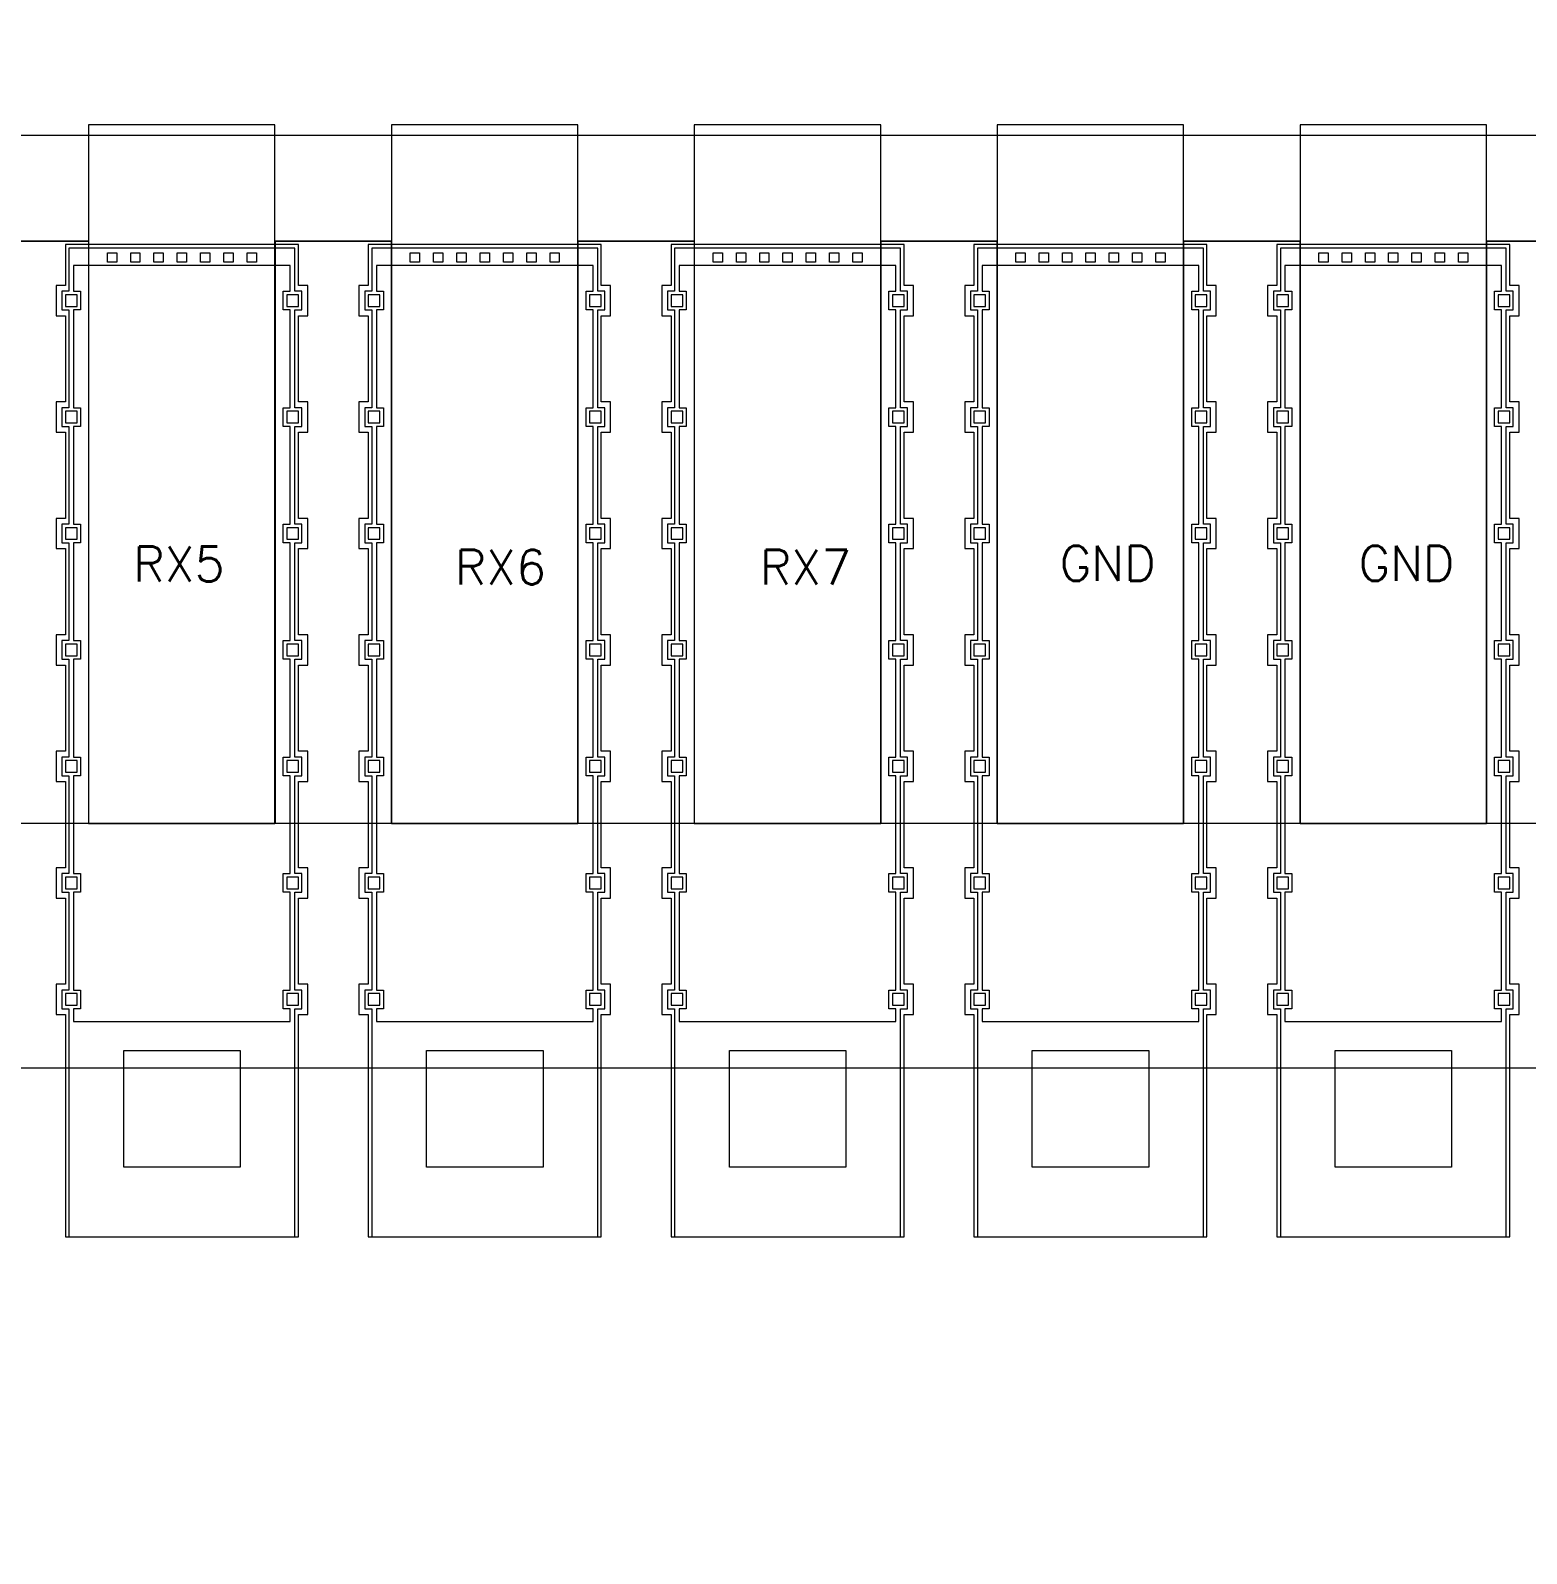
# Model space of a CAD drawing. Header units: millimetres. Extents: x 1403 to 2381, y 158 to 387.
# Drawn here: x 2193.478 to 2194.763, y 294.725 to 296.033 of the extents above; entities that cross this region are included whole.
import ezdxf

# ---------------------------------------------------------------- set-up
doc = ezdxf.new("R2010")
doc.units = ezdxf.units.MM
doc.layers.get('0').update_dxf_attribs({"lineweight": 5})
for name, color, linetype in [('1.Metal', 10, 'Continuous'), ('3.Bottom insulation', 2, 'Continuous'), ('5.Top insulation', 32, 'Continuous'), ('COVER LENS', 6, 'Continuous')]:
    doc.layers.add(name, color=color, linetype=linetype)
for name, color, linetype, lineweight in [('2.Pattern ITO', 211, 'Continuous', 0), ('4.Bridge ITO', 6, 'Continuous', 25), ('DIM', 3, 'Continuous', 5), ('Encap', 210, 'Continuous', 5), ('FPC', 50, 'Continuous', 5), ('Layout.drawing', 1, 'Continuous', 5), ('POL', 202, 'Continuous', 5)]:
    doc.layers.add(name, color=color, linetype=linetype, lineweight=lineweight)
doc.styles.get("Standard").update_dxf_attribs({"font": 'txt', "bigfont": 'gbcbig.shx'})

# ---------------------------------------------------------------- blocks, each defined once
blk = doc.blocks.new('R104A3M-001-POL-V01-A')
at = {"layer": '1.Metal', "lineweight": 5}
for points in [[(676.2231, 329.4683), (676.2231, 329.6643), (676.2291, 329.6643), (676.2291, 329.6803), (676.2231, 329.6803), (676.2231, 329.7643), (676.2291, 329.7643), (676.2291, 329.7803), (676.2231, 329.7803), (676.2231, 329.8643), (676.2291, 329.8643), (676.2291, 329.8803), (676.2231, 329.8803), (676.2231, 329.9643), (676.2291, 329.9643), (676.2291, 329.9803), (676.2231, 329.9803), (676.2231, 330.0643), (676.2291, 330.0643), (676.2291, 330.0803), (676.2231, 330.0803), (676.2231, 330.1643), (676.2291, 330.1643), (676.2291, 330.1803), (676.2231, 330.1803), (676.2231, 330.2643), (676.2291, 330.2643), (676.2291, 330.2803), (676.2231, 330.2803), (676.2231, 330.3173), (676.0291, 330.3173), (676.0291, 330.2803), (676.0231, 330.2803), (676.0231, 330.2643), (676.0291, 330.2643), (676.0291, 330.1803), (676.0231, 330.1803), (676.0231, 330.1643), (676.0291, 330.1643), (676.0291, 330.0803), (676.0231, 330.0803), (676.0231, 330.0643), (676.0291, 330.0643), (676.0291, 329.9803), (676.0231, 329.9803), (676.0231, 329.9643), (676.0291, 329.9643), (676.0291, 329.8803), (676.0231, 329.8803), (676.0231, 329.8643), (676.0291, 329.8643), (676.0291, 329.7803), (676.0231, 329.7803), (676.0231, 329.7643), (676.0291, 329.7643), (676.0291, 329.6803), (676.0231, 329.6803), (676.0231, 329.6643), (676.0291, 329.6643), (676.0291, 329.4683)], [(676.4831, 329.4683), (676.4831, 329.6643), (676.4891, 329.6643), (676.4891, 329.6803), (676.4831, 329.6803), (676.4831, 329.7643), (676.4891, 329.7643), (676.4891, 329.7803), (676.4831, 329.7803), (676.4831, 329.8643), (676.4891, 329.8643), (676.4891, 329.8803), (676.4831, 329.8803), (676.4831, 329.9643), (676.4891, 329.9643), (676.4891, 329.9803), (676.4831, 329.9803), (676.4831, 330.0643), (676.4891, 330.0643), (676.4891, 330.0803), (676.4831, 330.0803), (676.4831, 330.1643), (676.4891, 330.1643), (676.4891, 330.1803), (676.4831, 330.1803), (676.4831, 330.2643), (676.4891, 330.2643), (676.4891, 330.2803), (676.4831, 330.2803), (676.4831, 330.3173), (676.2891, 330.3173), (676.2891, 330.2803), (676.2831, 330.2803), (676.2831, 330.2643), (676.2891, 330.2643), (676.2891, 330.1803), (676.2831, 330.1803), (676.2831, 330.1643), (676.2891, 330.1643), (676.2891, 330.0803), (676.2831, 330.0803), (676.2831, 330.0643), (676.2891, 330.0643), (676.2891, 329.9803), (676.2831, 329.9803), (676.2831, 329.9643), (676.2891, 329.9643), (676.2891, 329.8803), (676.2831, 329.8803), (676.2831, 329.8643), (676.2891, 329.8643), (676.2891, 329.7803), (676.2831, 329.7803), (676.2831, 329.7643), (676.2891, 329.7643), (676.2891, 329.6803), (676.2831, 329.6803), (676.2831, 329.6643), (676.2891, 329.6643), (676.2891, 329.4683)], [(676.7431, 329.4683), (676.7431, 329.6643), (676.7491, 329.6643), (676.7491, 329.6803), (676.7431, 329.6803), (676.7431, 329.7643), (676.7491, 329.7643), (676.7491, 329.7803), (676.7431, 329.7803), (676.7431, 329.8643), (676.7491, 329.8643), (676.7491, 329.8803), (676.7431, 329.8803), (676.7431, 329.9643), (676.7491, 329.9643), (676.7491, 329.9803), (676.7431, 329.9803), (676.7431, 330.0643), (676.7491, 330.0643), (676.7491, 330.0803), (676.7431, 330.0803), (676.7431, 330.1643), (676.7491, 330.1643), (676.7491, 330.1803), (676.7431, 330.1803), (676.7431, 330.2643), (676.7491, 330.2643), (676.7491, 330.2803), (676.7431, 330.2803), (676.7431, 330.3173), (676.5491, 330.3173), (676.5491, 330.2803), (676.5431, 330.2803), (676.5431, 330.2643), (676.5491, 330.2643), (676.5491, 330.1803), (676.5431, 330.1803), (676.5431, 330.1643), (676.5491, 330.1643), (676.5491, 330.0803), (676.5431, 330.0803), (676.5431, 330.0643), (676.5491, 330.0643), (676.5491, 329.9803), (676.5431, 329.9803), (676.5431, 329.9643), (676.5491, 329.9643), (676.5491, 329.8803), (676.5431, 329.8803), (676.5431, 329.8643), (676.5491, 329.8643), (676.5491, 329.7803), (676.5431, 329.7803), (676.5431, 329.7643), (676.5491, 329.7643), (676.5491, 329.6803), (676.5431, 329.6803), (676.5431, 329.6643), (676.5491, 329.6643), (676.5491, 329.4683)], [(677.0031, 329.4683), (677.0031, 329.6643), (677.0091, 329.6643), (677.0091, 329.6803), (677.0031, 329.6803), (677.0031, 329.7643), (677.0091, 329.7643), (677.0091, 329.7803), (677.0031, 329.7803), (677.0031, 329.8643), (677.0091, 329.8643), (677.0091, 329.8803), (677.0031, 329.8803), (677.0031, 329.9643), (677.0091, 329.9643), (677.0091, 329.9803), (677.0031, 329.9803), (677.0031, 330.0643), (677.0091, 330.0643), (677.0091, 330.0803), (677.0031, 330.0803), (677.0031, 330.1643), (677.0091, 330.1643), (677.0091, 330.1803), (677.0031, 330.1803), (677.0031, 330.2643), (677.0091, 330.2643), (677.0091, 330.2803), (677.0031, 330.2803), (677.0031, 330.3173), (676.8091, 330.3173), (676.8091, 330.2803), (676.8031, 330.2803), (676.8031, 330.2643), (676.8091, 330.2643), (676.8091, 330.1803), (676.8031, 330.1803), (676.8031, 330.1643), (676.8091, 330.1643), (676.8091, 330.0803), (676.8031, 330.0803), (676.8031, 330.0643), (676.8091, 330.0643), (676.8091, 329.9803), (676.8031, 329.9803), (676.8031, 329.9643), (676.8091, 329.9643), (676.8091, 329.8803), (676.8031, 329.8803), (676.8031, 329.8643), (676.8091, 329.8643), (676.8091, 329.7803), (676.8031, 329.7803), (676.8031, 329.7643), (676.8091, 329.7643), (676.8091, 329.6803), (676.8031, 329.6803), (676.8031, 329.6643), (676.8091, 329.6643), (676.8091, 329.4683)], [(677.2631, 329.4683), (677.2631, 329.6643), (677.2691, 329.6643), (677.2691, 329.6803), (677.2631, 329.6803), (677.2631, 329.7643), (677.2691, 329.7643), (677.2691, 329.7803), (677.2631, 329.7803), (677.2631, 329.8643), (677.2691, 329.8643), (677.2691, 329.8803), (677.2631, 329.8803), (677.2631, 329.9643), (677.2691, 329.9643), (677.2691, 329.9803), (677.2631, 329.9803), (677.2631, 330.0643), (677.2691, 330.0643), (677.2691, 330.0803), (677.2631, 330.0803), (677.2631, 330.1643), (677.2691, 330.1643), (677.2691, 330.1803), (677.2631, 330.1803), (677.2631, 330.2643), (677.2691, 330.2643), (677.2691, 330.2803), (677.2631, 330.2803), (677.2631, 330.3173), (677.0691, 330.3173), (677.0691, 330.2803), (677.0631, 330.2803), (677.0631, 330.2643), (677.0691, 330.2643), (677.0691, 330.1803), (677.0631, 330.1803), (677.0631, 330.1643), (677.0691, 330.1643), (677.0691, 330.0803), (677.0631, 330.0803), (677.0631, 330.0643), (677.0691, 330.0643), (677.0691, 329.9803), (677.0631, 329.9803), (677.0631, 329.9643), (677.0691, 329.9643), (677.0691, 329.8803), (677.0631, 329.8803), (677.0631, 329.8643), (677.0691, 329.8643), (677.0691, 329.7803), (677.0631, 329.7803), (677.0631, 329.7643), (677.0691, 329.7643), (677.0691, 329.6803), (677.0631, 329.6803), (677.0631, 329.6643), (677.0691, 329.6643), (677.0691, 329.4683)]]:
    blk.add_lwpolyline(points, dxfattribs=at)
for points in [[(676.2191, 329.6533), (676.2191, 329.6643), (676.2131, 329.6643), (676.2131, 329.6803), (676.2191, 329.6803), (676.2191, 329.7643), (676.2131, 329.7643), (676.2131, 329.7803), (676.2191, 329.7803), (676.2191, 329.8643), (676.2131, 329.8643), (676.2131, 329.8803), (676.2191, 329.8803), (676.2191, 329.9643), (676.2131, 329.9643), (676.2131, 329.9803), (676.2191, 329.9803), (676.2191, 330.0643), (676.2131, 330.0643), (676.2131, 330.0803), (676.2191, 330.0803), (676.2191, 330.1643), (676.2131, 330.1643), (676.2131, 330.1803), (676.2191, 330.1803), (676.2191, 330.2643), (676.2131, 330.2643), (676.2131, 330.2803), (676.2191, 330.2803), (676.2191, 330.3023), (676.0331, 330.3023), (676.0331, 330.2803), (676.0391, 330.2803), (676.0391, 330.2643), (676.0331, 330.2643), (676.0331, 330.1803), (676.0391, 330.1803), (676.0391, 330.1643), (676.0331, 330.1643), (676.0331, 330.0803), (676.0391, 330.0803), (676.0391, 330.0643), (676.0331, 330.0643), (676.0331, 329.9803), (676.0391, 329.9803), (676.0391, 329.9643), (676.0331, 329.9643), (676.0331, 329.8803), (676.0391, 329.8803), (676.0391, 329.8643), (676.0331, 329.8643), (676.0331, 329.7803), (676.0391, 329.7803), (676.0391, 329.7643), (676.0331, 329.7643), (676.0331, 329.6803), (676.0391, 329.6803), (676.0391, 329.6643), (676.0331, 329.6643), (676.0331, 329.6533)], [(676.4791, 329.6533), (676.4791, 329.6643), (676.4731, 329.6643), (676.4731, 329.6803), (676.4791, 329.6803), (676.4791, 329.7643), (676.4731, 329.7643), (676.4731, 329.7803), (676.4791, 329.7803), (676.4791, 329.8643), (676.4731, 329.8643), (676.4731, 329.8803), (676.4791, 329.8803), (676.4791, 329.9643), (676.4731, 329.9643), (676.4731, 329.9803), (676.4791, 329.9803), (676.4791, 330.0643), (676.4731, 330.0643), (676.4731, 330.0803), (676.4791, 330.0803), (676.4791, 330.1643), (676.4731, 330.1643), (676.4731, 330.1803), (676.4791, 330.1803), (676.4791, 330.2643), (676.4731, 330.2643), (676.4731, 330.2803), (676.4791, 330.2803), (676.4791, 330.3023), (676.2931, 330.3023), (676.2931, 330.2803), (676.2991, 330.2803), (676.2991, 330.2643), (676.2931, 330.2643), (676.2931, 330.1803), (676.2991, 330.1803), (676.2991, 330.1643), (676.2931, 330.1643), (676.2931, 330.0803), (676.2991, 330.0803), (676.2991, 330.0643), (676.2931, 330.0643), (676.2931, 329.9803), (676.2991, 329.9803), (676.2991, 329.9643), (676.2931, 329.9643), (676.2931, 329.8803), (676.2991, 329.8803), (676.2991, 329.8643), (676.2931, 329.8643), (676.2931, 329.7803), (676.2991, 329.7803), (676.2991, 329.7643), (676.2931, 329.7643), (676.2931, 329.6803), (676.2991, 329.6803), (676.2991, 329.6643), (676.2931, 329.6643), (676.2931, 329.6533)], [(676.7391, 329.6533), (676.7391, 329.6643), (676.7331, 329.6643), (676.7331, 329.6803), (676.7391, 329.6803), (676.7391, 329.7643), (676.7331, 329.7643), (676.7331, 329.7803), (676.7391, 329.7803), (676.7391, 329.8643), (676.7331, 329.8643), (676.7331, 329.8803), (676.7391, 329.8803), (676.7391, 329.9643), (676.7331, 329.9643), (676.7331, 329.9803), (676.7391, 329.9803), (676.7391, 330.0643), (676.7331, 330.0643), (676.7331, 330.0803), (676.7391, 330.0803), (676.7391, 330.1643), (676.7331, 330.1643), (676.7331, 330.1803), (676.7391, 330.1803), (676.7391, 330.2643), (676.7331, 330.2643), (676.7331, 330.2803), (676.7391, 330.2803), (676.7391, 330.3023), (676.5531, 330.3023), (676.5531, 330.2803), (676.5591, 330.2803), (676.5591, 330.2643), (676.5531, 330.2643), (676.5531, 330.1803), (676.5591, 330.1803), (676.5591, 330.1643), (676.5531, 330.1643), (676.5531, 330.0803), (676.5591, 330.0803), (676.5591, 330.0643), (676.5531, 330.0643), (676.5531, 329.9803), (676.5591, 329.9803), (676.5591, 329.9643), (676.5531, 329.9643), (676.5531, 329.8803), (676.5591, 329.8803), (676.5591, 329.8643), (676.5531, 329.8643), (676.5531, 329.7803), (676.5591, 329.7803), (676.5591, 329.7643), (676.5531, 329.7643), (676.5531, 329.6803), (676.5591, 329.6803), (676.5591, 329.6643), (676.5531, 329.6643), (676.5531, 329.6533)], [(676.9991, 329.6533), (676.9991, 329.6643), (676.9931, 329.6643), (676.9931, 329.6803), (676.9991, 329.6803), (676.9991, 329.7643), (676.9931, 329.7643), (676.9931, 329.7803), (676.9991, 329.7803), (676.9991, 329.8643), (676.9931, 329.8643), (676.9931, 329.8803), (676.9991, 329.8803), (676.9991, 329.9643), (676.9931, 329.9643), (676.9931, 329.9803), (676.9991, 329.9803), (676.9991, 330.0643), (676.9931, 330.0643), (676.9931, 330.0803), (676.9991, 330.0803), (676.9991, 330.1643), (676.9931, 330.1643), (676.9931, 330.1803), (676.9991, 330.1803), (676.9991, 330.2643), (676.9931, 330.2643), (676.9931, 330.2803), (676.9991, 330.2803), (676.9991, 330.3023), (676.8131, 330.3023), (676.8131, 330.2803), (676.8191, 330.2803), (676.8191, 330.2643), (676.8131, 330.2643), (676.8131, 330.1803), (676.8191, 330.1803), (676.8191, 330.1643), (676.8131, 330.1643), (676.8131, 330.0803), (676.8191, 330.0803), (676.8191, 330.0643), (676.8131, 330.0643), (676.8131, 329.9803), (676.8191, 329.9803), (676.8191, 329.9643), (676.8131, 329.9643), (676.8131, 329.8803), (676.8191, 329.8803), (676.8191, 329.8643), (676.8131, 329.8643), (676.8131, 329.7803), (676.8191, 329.7803), (676.8191, 329.7643), (676.8131, 329.7643), (676.8131, 329.6803), (676.8191, 329.6803), (676.8191, 329.6643), (676.8131, 329.6643), (676.8131, 329.6533)], [(677.2591, 329.6533), (677.2591, 329.6643), (677.2531, 329.6643), (677.2531, 329.6803), (677.2591, 329.6803), (677.2591, 329.7643), (677.2531, 329.7643), (677.2531, 329.7803), (677.2591, 329.7803), (677.2591, 329.8643), (677.2531, 329.8643), (677.2531, 329.8803), (677.2591, 329.8803), (677.2591, 329.9643), (677.2531, 329.9643), (677.2531, 329.9803), (677.2591, 329.9803), (677.2591, 330.0643), (677.2531, 330.0643), (677.2531, 330.0803), (677.2591, 330.0803), (677.2591, 330.1643), (677.2531, 330.1643), (677.2531, 330.1803), (677.2591, 330.1803), (677.2591, 330.2643), (677.2531, 330.2643), (677.2531, 330.2803), (677.2591, 330.2803), (677.2591, 330.3023), (677.0731, 330.3023), (677.0731, 330.2803), (677.0791, 330.2803), (677.0791, 330.2643), (677.0731, 330.2643), (677.0731, 330.1803), (677.0791, 330.1803), (677.0791, 330.1643), (677.0731, 330.1643), (677.0731, 330.0803), (677.0791, 330.0803), (677.0791, 330.0643), (677.0731, 330.0643), (677.0731, 329.9803), (677.0791, 329.9803), (677.0791, 329.9643), (677.0731, 329.9643), (677.0731, 329.8803), (677.0791, 329.8803), (677.0791, 329.8643), (677.0731, 329.8643), (677.0731, 329.7803), (677.0791, 329.7803), (677.0791, 329.7643), (677.0731, 329.7643), (677.0731, 329.6803), (677.0791, 329.6803), (677.0791, 329.6643), (677.0731, 329.6643), (677.0731, 329.6533)]]:
    blk.add_lwpolyline(points, close=True, dxfattribs=at)
at = {"layer": '2.Pattern ITO', "lineweight": 5}
for points in [[(676.0261, 329.6593), (676.0261, 329.4683), (676.2261, 329.4683), (676.2261, 329.6593), (676.2341, 329.6593), (676.2341, 329.6853), (676.2261, 329.6853), (676.2261, 329.7593), (676.2341, 329.7593), (676.2341, 329.7853), (676.2261, 329.7853), (676.2261, 329.8593), (676.2341, 329.8593), (676.2341, 329.8853), (676.2261, 329.8853), (676.2261, 329.9593), (676.2341, 329.9593), (676.2341, 329.9853), (676.2261, 329.9853), (676.2261, 330.0593), (676.2341, 330.0593), (676.2341, 330.0853), (676.2261, 330.0853), (676.2261, 330.1593), (676.2341, 330.1593), (676.2341, 330.1853), (676.2261, 330.1853), (676.2261, 330.2593), (676.2341, 330.2593), (676.2341, 330.2853), (676.2261, 330.2853), (676.2261, 330.3203), (676.0261, 330.3203), (676.0261, 330.2853), (676.0181, 330.2853), (676.0181, 330.2593), (676.0261, 330.2593), (676.0261, 330.1853), (676.0181, 330.1853), (676.0181, 330.1593), (676.0261, 330.1593), (676.0261, 330.0853), (676.0181, 330.0853), (676.0181, 330.0593), (676.0261, 330.0593), (676.0261, 329.9853), (676.0181, 329.9853), (676.0181, 329.9593), (676.0261, 329.9593), (676.0261, 329.8853), (676.0181, 329.8853), (676.0181, 329.8593), (676.0261, 329.8593), (676.0261, 329.7853), (676.0181, 329.7853), (676.0181, 329.7593), (676.0261, 329.7593), (676.0261, 329.6853), (676.0181, 329.6853), (676.0181, 329.6593)], [(676.2861, 329.6593), (676.2861, 329.4683), (676.4861, 329.4683), (676.4861, 329.6593), (676.4941, 329.6593), (676.4941, 329.6853), (676.4861, 329.6853), (676.4861, 329.7593), (676.4941, 329.7593), (676.4941, 329.7853), (676.4861, 329.7853), (676.4861, 329.8593), (676.4941, 329.8593), (676.4941, 329.8853), (676.4861, 329.8853), (676.4861, 329.9593), (676.4941, 329.9593), (676.4941, 329.9853), (676.4861, 329.9853), (676.4861, 330.0593), (676.4941, 330.0593), (676.4941, 330.0853), (676.4861, 330.0853), (676.4861, 330.1593), (676.4941, 330.1593), (676.4941, 330.1853), (676.4861, 330.1853), (676.4861, 330.2593), (676.4941, 330.2593), (676.4941, 330.2853), (676.4861, 330.2853), (676.4861, 330.3203), (676.2861, 330.3203), (676.2861, 330.2853), (676.2781, 330.2853), (676.2781, 330.2593), (676.2861, 330.2593), (676.2861, 330.1853), (676.2781, 330.1853), (676.2781, 330.1593), (676.2861, 330.1593), (676.2861, 330.0853), (676.2781, 330.0853), (676.2781, 330.0593), (676.2861, 330.0593), (676.2861, 329.9853), (676.2781, 329.9853), (676.2781, 329.9593), (676.2861, 329.9593), (676.2861, 329.8853), (676.2781, 329.8853), (676.2781, 329.8593), (676.2861, 329.8593), (676.2861, 329.7853), (676.2781, 329.7853), (676.2781, 329.7593), (676.2861, 329.7593), (676.2861, 329.6853), (676.2781, 329.6853), (676.2781, 329.6593)], [(676.5461, 329.6593), (676.5461, 329.4683), (676.7461, 329.4683), (676.7461, 329.6593), (676.7541, 329.6593), (676.7541, 329.6853), (676.7461, 329.6853), (676.7461, 329.7593), (676.7541, 329.7593), (676.7541, 329.7853), (676.7461, 329.7853), (676.7461, 329.8593), (676.7541, 329.8593), (676.7541, 329.8853), (676.7461, 329.8853), (676.7461, 329.9593), (676.7541, 329.9593), (676.7541, 329.9853), (676.7461, 329.9853), (676.7461, 330.0593), (676.7541, 330.0593), (676.7541, 330.0853), (676.7461, 330.0853), (676.7461, 330.1593), (676.7541, 330.1593), (676.7541, 330.1853), (676.7461, 330.1853), (676.7461, 330.2593), (676.7541, 330.2593), (676.7541, 330.2853), (676.7461, 330.2853), (676.7461, 330.3203), (676.5461, 330.3203), (676.5461, 330.2853), (676.5381, 330.2853), (676.5381, 330.2593), (676.5461, 330.2593), (676.5461, 330.1853), (676.5381, 330.1853), (676.5381, 330.1593), (676.5461, 330.1593), (676.5461, 330.0853), (676.5381, 330.0853), (676.5381, 330.0593), (676.5461, 330.0593), (676.5461, 329.9853), (676.5381, 329.9853), (676.5381, 329.9593), (676.5461, 329.9593), (676.5461, 329.8853), (676.5381, 329.8853), (676.5381, 329.8593), (676.5461, 329.8593), (676.5461, 329.7853), (676.5381, 329.7853), (676.5381, 329.7593), (676.5461, 329.7593), (676.5461, 329.6853), (676.5381, 329.6853), (676.5381, 329.6593)], [(676.8061, 329.6593), (676.8061, 329.4683), (677.0061, 329.4683), (677.0061, 329.6593), (677.0141, 329.6593), (677.0141, 329.6853), (677.0061, 329.6853), (677.0061, 329.7593), (677.0141, 329.7593), (677.0141, 329.7853), (677.0061, 329.7853), (677.0061, 329.8593), (677.0141, 329.8593), (677.0141, 329.8853), (677.0061, 329.8853), (677.0061, 329.9593), (677.0141, 329.9593), (677.0141, 329.9853), (677.0061, 329.9853), (677.0061, 330.0593), (677.0141, 330.0593), (677.0141, 330.0853), (677.0061, 330.0853), (677.0061, 330.1593), (677.0141, 330.1593), (677.0141, 330.1853), (677.0061, 330.1853), (677.0061, 330.2593), (677.0141, 330.2593), (677.0141, 330.2853), (677.0061, 330.2853), (677.0061, 330.3203), (676.8061, 330.3203), (676.8061, 330.2853), (676.7981, 330.2853), (676.7981, 330.2593), (676.8061, 330.2593), (676.8061, 330.1853), (676.7981, 330.1853), (676.7981, 330.1593), (676.8061, 330.1593), (676.8061, 330.0853), (676.7981, 330.0853), (676.7981, 330.0593), (676.8061, 330.0593), (676.8061, 329.9853), (676.7981, 329.9853), (676.7981, 329.9593), (676.8061, 329.9593), (676.8061, 329.8853), (676.7981, 329.8853), (676.7981, 329.8593), (676.8061, 329.8593), (676.8061, 329.7853), (676.7981, 329.7853), (676.7981, 329.7593), (676.8061, 329.7593), (676.8061, 329.6853), (676.7981, 329.6853), (676.7981, 329.6593)], [(677.0661, 329.6593), (677.0661, 329.4683), (677.2661, 329.4683), (677.2661, 329.6593), (677.2741, 329.6593), (677.2741, 329.6853), (677.2661, 329.6853), (677.2661, 329.7593), (677.2741, 329.7593), (677.2741, 329.7853), (677.2661, 329.7853), (677.2661, 329.8593), (677.2741, 329.8593), (677.2741, 329.8853), (677.2661, 329.8853), (677.2661, 329.9593), (677.2741, 329.9593), (677.2741, 329.9853), (677.2661, 329.9853), (677.2661, 330.0593), (677.2741, 330.0593), (677.2741, 330.0853), (677.2661, 330.0853), (677.2661, 330.1593), (677.2741, 330.1593), (677.2741, 330.1853), (677.2661, 330.1853), (677.2661, 330.2593), (677.2741, 330.2593), (677.2741, 330.2853), (677.2661, 330.2853), (677.2661, 330.3203), (677.0661, 330.3203), (677.0661, 330.2853), (677.0581, 330.2853), (677.0581, 330.2593), (677.0661, 330.2593), (677.0661, 330.1853), (677.0581, 330.1853), (677.0581, 330.1593), (677.0661, 330.1593), (677.0661, 330.0853), (677.0581, 330.0853), (677.0581, 330.0593), (677.0661, 330.0593), (677.0661, 329.9853), (677.0581, 329.9853), (677.0581, 329.9593), (677.0661, 329.9593), (677.0661, 329.8853), (677.0581, 329.8853), (677.0581, 329.8593), (677.0661, 329.8593), (677.0661, 329.7853), (677.0581, 329.7853), (677.0581, 329.7593), (677.0661, 329.7593), (677.0661, 329.6853), (677.0581, 329.6853), (677.0581, 329.6593)]]:
    blk.add_lwpolyline(points, close=True, dxfattribs=at)
at = {"layer": '2.Pattern ITO', "linetype": 'Continuous', "lineweight": 5}
blk.add_lwpolyline([(677.2661, 329.4683), (677.2661, 329.6593)], dxfattribs=at)
at = {"layer": '3.Bottom insulation', "lineweight": 5}
for points in [[(676.0621, 330.3053), (676.0621, 330.3133), (676.0701, 330.3133), (676.0701, 330.3053)], [(676.0821, 330.3053), (676.0821, 330.3133), (676.0901, 330.3133), (676.0901, 330.3053)], [(676.1021, 330.3053), (676.1021, 330.3133), (676.1101, 330.3133), (676.1101, 330.3053)], [(676.1221, 330.3053), (676.1221, 330.3133), (676.1301, 330.3133), (676.1301, 330.3053)], [(676.1421, 330.3053), (676.1421, 330.3133), (676.1501, 330.3133), (676.1501, 330.3053)], [(676.1621, 330.3053), (676.1621, 330.3133), (676.1701, 330.3133), (676.1701, 330.3053)], [(676.1821, 330.3053), (676.1821, 330.3133), (676.1901, 330.3133), (676.1901, 330.3053)], [(676.3221, 330.3053), (676.3221, 330.3133), (676.3301, 330.3133), (676.3301, 330.3053)], [(676.3421, 330.3053), (676.3421, 330.3133), (676.3501, 330.3133), (676.3501, 330.3053)], [(676.3621, 330.3053), (676.3621, 330.3133), (676.3701, 330.3133), (676.3701, 330.3053)], [(676.3821, 330.3053), (676.3821, 330.3133), (676.3901, 330.3133), (676.3901, 330.3053)], [(676.4021, 330.3053), (676.4021, 330.3133), (676.4101, 330.3133), (676.4101, 330.3053)], [(676.4221, 330.3053), (676.4221, 330.3133), (676.4301, 330.3133), (676.4301, 330.3053)], [(676.4421, 330.3053), (676.4421, 330.3133), (676.4501, 330.3133), (676.4501, 330.3053)], [(676.5821, 330.3053), (676.5821, 330.3133), (676.5901, 330.3133), (676.5901, 330.3053)], [(676.6021, 330.3053), (676.6021, 330.3133), (676.6101, 330.3133), (676.6101, 330.3053)], [(676.6221, 330.3053), (676.6221, 330.3133), (676.6301, 330.3133), (676.6301, 330.3053)], [(676.6421, 330.3053), (676.6421, 330.3133), (676.6501, 330.3133), (676.6501, 330.3053)], [(676.6621, 330.3053), (676.6621, 330.3133), (676.6701, 330.3133), (676.6701, 330.3053)], [(676.6821, 330.3053), (676.6821, 330.3133), (676.6901, 330.3133), (676.6901, 330.3053)], [(676.7021, 330.3053), (676.7021, 330.3133), (676.7101, 330.3133), (676.7101, 330.3053)], [(676.8421, 330.3053), (676.8421, 330.3133), (676.8501, 330.3133), (676.8501, 330.3053)], [(676.8621, 330.3053), (676.8621, 330.3133), (676.8701, 330.3133), (676.8701, 330.3053)], [(676.8821, 330.3053), (676.8821, 330.3133), (676.8901, 330.3133), (676.8901, 330.3053)], [(676.9021, 330.3053), (676.9021, 330.3133), (676.9101, 330.3133), (676.9101, 330.3053)], [(676.9221, 330.3053), (676.9221, 330.3133), (676.9301, 330.3133), (676.9301, 330.3053)], [(676.9421, 330.3053), (676.9421, 330.3133), (676.9501, 330.3133), (676.9501, 330.3053)], [(676.9621, 330.3053), (676.9621, 330.3133), (676.9701, 330.3133), (676.9701, 330.3053)], [(677.1021, 330.3053), (677.1021, 330.3133), (677.1101, 330.3133), (677.1101, 330.3053)], [(677.1221, 330.3053), (677.1221, 330.3133), (677.1301, 330.3133), (677.1301, 330.3053)], [(677.1421, 330.3053), (677.1421, 330.3133), (677.1501, 330.3133), (677.1501, 330.3053)], [(677.1621, 330.3053), (677.1621, 330.3133), (677.1701, 330.3133), (677.1701, 330.3053)], [(677.1821, 330.3053), (677.1821, 330.3133), (677.1901, 330.3133), (677.1901, 330.3053)], [(677.2021, 330.3053), (677.2021, 330.3133), (677.2101, 330.3133), (677.2101, 330.3053)], [(677.2221, 330.3053), (677.2221, 330.3133), (677.2301, 330.3133), (677.2301, 330.3053)], [(676.0361, 330.2673), (676.0361, 330.2773), (676.0261, 330.2773), (676.0261, 330.2673)], [(676.2261, 330.2673), (676.2261, 330.2773), (676.2161, 330.2773), (676.2161, 330.2673)], [(676.2961, 330.2673), (676.2961, 330.2773), (676.2861, 330.2773), (676.2861, 330.2673)], [(676.4861, 330.2673), (676.4861, 330.2773), (676.4761, 330.2773), (676.4761, 330.2673)], [(676.5561, 330.2673), (676.5561, 330.2773), (676.5461, 330.2773), (676.5461, 330.2673)], [(676.7461, 330.2673), (676.7461, 330.2773), (676.7361, 330.2773), (676.7361, 330.2673)], [(676.8161, 330.2673), (676.8161, 330.2773), (676.8061, 330.2773), (676.8061, 330.2673)], [(677.0061, 330.2673), (677.0061, 330.2773), (676.9961, 330.2773), (676.9961, 330.2673)], [(677.0761, 330.2673), (677.0761, 330.2773), (677.0661, 330.2773), (677.0661, 330.2673)], [(677.2661, 330.2673), (677.2661, 330.2773), (677.2561, 330.2773), (677.2561, 330.2673)], [(676.0361, 330.1673), (676.0361, 330.1773), (676.0261, 330.1773), (676.0261, 330.1673)], [(676.2261, 330.1673), (676.2261, 330.1773), (676.2161, 330.1773), (676.2161, 330.1673)], [(676.2961, 330.1673), (676.2961, 330.1773), (676.2861, 330.1773), (676.2861, 330.1673)], [(676.4861, 330.1673), (676.4861, 330.1773), (676.4761, 330.1773), (676.4761, 330.1673)], [(676.5561, 330.1673), (676.5561, 330.1773), (676.5461, 330.1773), (676.5461, 330.1673)], [(676.7461, 330.1673), (676.7461, 330.1773), (676.7361, 330.1773), (676.7361, 330.1673)], [(676.8161, 330.1673), (676.8161, 330.1773), (676.8061, 330.1773), (676.8061, 330.1673)], [(677.0061, 330.1673), (677.0061, 330.1773), (676.9961, 330.1773), (676.9961, 330.1673)], [(677.0761, 330.1673), (677.0761, 330.1773), (677.0661, 330.1773), (677.0661, 330.1673)], [(677.2661, 330.1673), (677.2661, 330.1773), (677.2561, 330.1773), (677.2561, 330.1673)], [(676.0361, 330.0673), (676.0361, 330.0773), (676.0261, 330.0773), (676.0261, 330.0673)], [(676.2261, 330.0673), (676.2261, 330.0773), (676.2161, 330.0773), (676.2161, 330.0673)], [(676.2961, 330.0673), (676.2961, 330.0773), (676.2861, 330.0773), (676.2861, 330.0673)], [(676.4861, 330.0673), (676.4861, 330.0773), (676.4761, 330.0773), (676.4761, 330.0673)], [(676.5561, 330.0673), (676.5561, 330.0773), (676.5461, 330.0773), (676.5461, 330.0673)], [(676.7461, 330.0673), (676.7461, 330.0773), (676.7361, 330.0773), (676.7361, 330.0673)], [(676.8161, 330.0673), (676.8161, 330.0773), (676.8061, 330.0773), (676.8061, 330.0673)], [(677.0061, 330.0673), (677.0061, 330.0773), (676.9961, 330.0773), (676.9961, 330.0673)], [(677.0761, 330.0673), (677.0761, 330.0773), (677.0661, 330.0773), (677.0661, 330.0673)], [(677.2661, 330.0673), (677.2661, 330.0773), (677.2561, 330.0773), (677.2561, 330.0673)], [(676.0361, 329.9673), (676.0361, 329.9773), (676.0261, 329.9773), (676.0261, 329.9673)], [(676.2261, 329.9673), (676.2261, 329.9773), (676.2161, 329.9773), (676.2161, 329.9673)], [(676.2961, 329.9673), (676.2961, 329.9773), (676.2861, 329.9773), (676.2861, 329.9673)], [(676.4861, 329.9673), (676.4861, 329.9773), (676.4761, 329.9773), (676.4761, 329.9673)], [(676.5561, 329.9673), (676.5561, 329.9773), (676.5461, 329.9773), (676.5461, 329.9673)], [(676.7461, 329.9673), (676.7461, 329.9773), (676.7361, 329.9773), (676.7361, 329.9673)], [(676.8161, 329.9673), (676.8161, 329.9773), (676.8061, 329.9773), (676.8061, 329.9673)], [(677.0061, 329.9673), (677.0061, 329.9773), (676.9961, 329.9773), (676.9961, 329.9673)], [(677.0761, 329.9673), (677.0761, 329.9773), (677.0661, 329.9773), (677.0661, 329.9673)], [(677.2661, 329.9673), (677.2661, 329.9773), (677.2561, 329.9773), (677.2561, 329.9673)], [(676.0361, 329.8673), (676.0361, 329.8773), (676.0261, 329.8773), (676.0261, 329.8673)], [(676.2261, 329.8673), (676.2261, 329.8773), (676.2161, 329.8773), (676.2161, 329.8673)], [(676.2961, 329.8673), (676.2961, 329.8773), (676.2861, 329.8773), (676.2861, 329.8673)], [(676.4861, 329.8673), (676.4861, 329.8773), (676.4761, 329.8773), (676.4761, 329.8673)], [(676.5561, 329.8673), (676.5561, 329.8773), (676.5461, 329.8773), (676.5461, 329.8673)], [(676.7461, 329.8673), (676.7461, 329.8773), (676.7361, 329.8773), (676.7361, 329.8673)], [(676.8161, 329.8673), (676.8161, 329.8773), (676.8061, 329.8773), (676.8061, 329.8673)], [(677.0061, 329.8673), (677.0061, 329.8773), (676.9961, 329.8773), (676.9961, 329.8673)], [(677.0761, 329.8673), (677.0761, 329.8773), (677.0661, 329.8773), (677.0661, 329.8673)], [(677.2661, 329.8673), (677.2661, 329.8773), (677.2561, 329.8773), (677.2561, 329.8673)], [(676.0361, 329.7673), (676.0361, 329.7773), (676.0261, 329.7773), (676.0261, 329.7673)], [(676.2261, 329.7673), (676.2261, 329.7773), (676.2161, 329.7773), (676.2161, 329.7673)], [(676.2961, 329.7673), (676.2961, 329.7773), (676.2861, 329.7773), (676.2861, 329.7673)], [(676.4861, 329.7673), (676.4861, 329.7773), (676.4761, 329.7773), (676.4761, 329.7673)], [(676.5561, 329.7673), (676.5561, 329.7773), (676.5461, 329.7773), (676.5461, 329.7673)], [(676.7461, 329.7673), (676.7461, 329.7773), (676.7361, 329.7773), (676.7361, 329.7673)], [(676.8161, 329.7673), (676.8161, 329.7773), (676.8061, 329.7773), (676.8061, 329.7673)], [(677.0061, 329.7673), (677.0061, 329.7773), (676.9961, 329.7773), (676.9961, 329.7673)], [(677.0761, 329.7673), (677.0761, 329.7773), (677.0661, 329.7773), (677.0661, 329.7673)], [(677.2661, 329.7673), (677.2661, 329.7773), (677.2561, 329.7773), (677.2561, 329.7673)], [(676.0361, 329.6673), (676.0361, 329.6773), (676.0261, 329.6773), (676.0261, 329.6673)], [(676.2261, 329.6673), (676.2261, 329.6773), (676.2161, 329.6773), (676.2161, 329.6673)], [(676.2961, 329.6673), (676.2961, 329.6773), (676.2861, 329.6773), (676.2861, 329.6673)], [(676.4861, 329.6673), (676.4861, 329.6773), (676.4761, 329.6773), (676.4761, 329.6673)], [(676.5561, 329.6673), (676.5561, 329.6773), (676.5461, 329.6773), (676.5461, 329.6673)], [(676.7461, 329.6673), (676.7461, 329.6773), (676.7361, 329.6773), (676.7361, 329.6673)], [(676.8161, 329.6673), (676.8161, 329.6773), (676.8061, 329.6773), (676.8061, 329.6673)], [(677.0061, 329.6673), (677.0061, 329.6773), (676.9961, 329.6773), (676.9961, 329.6673)], [(677.0761, 329.6673), (677.0761, 329.6773), (677.0661, 329.6773), (677.0661, 329.6673)], [(677.2661, 329.6673), (677.2661, 329.6773), (677.2561, 329.6773), (677.2561, 329.6673)], [(676.0761, 329.6283), (676.1761, 329.6283), (676.1761, 329.5283), (676.0761, 329.5283)], [(676.3361, 329.6283), (676.4361, 329.6283), (676.4361, 329.5283), (676.3361, 329.5283)], [(676.5961, 329.6283), (676.6961, 329.6283), (676.6961, 329.5283), (676.5961, 329.5283)], [(676.8561, 329.6283), (676.9561, 329.6283), (676.9561, 329.5283), (676.8561, 329.5283)], [(677.1161, 329.6283), (677.2161, 329.6283), (677.2161, 329.5283), (677.1161, 329.5283)]]:
    blk.add_lwpolyline(points, close=True, dxfattribs=at)
at = {"layer": '4.Bridge ITO', "lineweight": 5}
for points in [[(676.0261, 329.6593), (676.0261, 329.4683), (676.2261, 329.4683), (676.2261, 329.6593), (676.2341, 329.6593), (676.2341, 329.6853), (676.2261, 329.6853), (676.2261, 329.7593), (676.2341, 329.7593), (676.2341, 329.7853), (676.2261, 329.7853), (676.2261, 329.8593), (676.2341, 329.8593), (676.2341, 329.8853), (676.2261, 329.8853), (676.2261, 329.9593), (676.2341, 329.9593), (676.2341, 329.9853), (676.2261, 329.9853), (676.2261, 330.0593), (676.2341, 330.0593), (676.2341, 330.0853), (676.2261, 330.0853), (676.2261, 330.1593), (676.2341, 330.1593), (676.2341, 330.1853), (676.2261, 330.1853), (676.2261, 330.2593), (676.2341, 330.2593), (676.2341, 330.2853), (676.2261, 330.2853), (676.2261, 330.3203), (676.0261, 330.3203), (676.0261, 330.2853), (676.0181, 330.2853), (676.0181, 330.2593), (676.0261, 330.2593), (676.0261, 330.1853), (676.0181, 330.1853), (676.0181, 330.1593), (676.0261, 330.1593), (676.0261, 330.0853), (676.0181, 330.0853), (676.0181, 330.0593), (676.0261, 330.0593), (676.0261, 329.9853), (676.0181, 329.9853), (676.0181, 329.9593), (676.0261, 329.9593), (676.0261, 329.8853), (676.0181, 329.8853), (676.0181, 329.8593), (676.0261, 329.8593), (676.0261, 329.7853), (676.0181, 329.7853), (676.0181, 329.7593), (676.0261, 329.7593), (676.0261, 329.6853), (676.0181, 329.6853), (676.0181, 329.6593)], [(676.2861, 329.6593), (676.2861, 329.4683), (676.4861, 329.4683), (676.4861, 329.6593), (676.4941, 329.6593), (676.4941, 329.6853), (676.4861, 329.6853), (676.4861, 329.7593), (676.4941, 329.7593), (676.4941, 329.7853), (676.4861, 329.7853), (676.4861, 329.8593), (676.4941, 329.8593), (676.4941, 329.8853), (676.4861, 329.8853), (676.4861, 329.9593), (676.4941, 329.9593), (676.4941, 329.9853), (676.4861, 329.9853), (676.4861, 330.0593), (676.4941, 330.0593), (676.4941, 330.0853), (676.4861, 330.0853), (676.4861, 330.1593), (676.4941, 330.1593), (676.4941, 330.1853), (676.4861, 330.1853), (676.4861, 330.2593), (676.4941, 330.2593), (676.4941, 330.2853), (676.4861, 330.2853), (676.4861, 330.3203), (676.2861, 330.3203), (676.2861, 330.2853), (676.2781, 330.2853), (676.2781, 330.2593), (676.2861, 330.2593), (676.2861, 330.1853), (676.2781, 330.1853), (676.2781, 330.1593), (676.2861, 330.1593), (676.2861, 330.0853), (676.2781, 330.0853), (676.2781, 330.0593), (676.2861, 330.0593), (676.2861, 329.9853), (676.2781, 329.9853), (676.2781, 329.9593), (676.2861, 329.9593), (676.2861, 329.8853), (676.2781, 329.8853), (676.2781, 329.8593), (676.2861, 329.8593), (676.2861, 329.7853), (676.2781, 329.7853), (676.2781, 329.7593), (676.2861, 329.7593), (676.2861, 329.6853), (676.2781, 329.6853), (676.2781, 329.6593)], [(676.5461, 329.6593), (676.5461, 329.4683), (676.7461, 329.4683), (676.7461, 329.6593), (676.7541, 329.6593), (676.7541, 329.6853), (676.7461, 329.6853), (676.7461, 329.7593), (676.7541, 329.7593), (676.7541, 329.7853), (676.7461, 329.7853), (676.7461, 329.8593), (676.7541, 329.8593), (676.7541, 329.8853), (676.7461, 329.8853), (676.7461, 329.9593), (676.7541, 329.9593), (676.7541, 329.9853), (676.7461, 329.9853), (676.7461, 330.0593), (676.7541, 330.0593), (676.7541, 330.0853), (676.7461, 330.0853), (676.7461, 330.1593), (676.7541, 330.1593), (676.7541, 330.1853), (676.7461, 330.1853), (676.7461, 330.2593), (676.7541, 330.2593), (676.7541, 330.2853), (676.7461, 330.2853), (676.7461, 330.3203), (676.5461, 330.3203), (676.5461, 330.2853), (676.5381, 330.2853), (676.5381, 330.2593), (676.5461, 330.2593), (676.5461, 330.1853), (676.5381, 330.1853), (676.5381, 330.1593), (676.5461, 330.1593), (676.5461, 330.0853), (676.5381, 330.0853), (676.5381, 330.0593), (676.5461, 330.0593), (676.5461, 329.9853), (676.5381, 329.9853), (676.5381, 329.9593), (676.5461, 329.9593), (676.5461, 329.8853), (676.5381, 329.8853), (676.5381, 329.8593), (676.5461, 329.8593), (676.5461, 329.7853), (676.5381, 329.7853), (676.5381, 329.7593), (676.5461, 329.7593), (676.5461, 329.6853), (676.5381, 329.6853), (676.5381, 329.6593)], [(676.8061, 329.6593), (676.8061, 329.4683), (677.0061, 329.4683), (677.0061, 329.6593), (677.0141, 329.6593), (677.0141, 329.6853), (677.0061, 329.6853), (677.0061, 329.7593), (677.0141, 329.7593), (677.0141, 329.7853), (677.0061, 329.7853), (677.0061, 329.8593), (677.0141, 329.8593), (677.0141, 329.8853), (677.0061, 329.8853), (677.0061, 329.9593), (677.0141, 329.9593), (677.0141, 329.9853), (677.0061, 329.9853), (677.0061, 330.0593), (677.0141, 330.0593), (677.0141, 330.0853), (677.0061, 330.0853), (677.0061, 330.1593), (677.0141, 330.1593), (677.0141, 330.1853), (677.0061, 330.1853), (677.0061, 330.2593), (677.0141, 330.2593), (677.0141, 330.2853), (677.0061, 330.2853), (677.0061, 330.3203), (676.8061, 330.3203), (676.8061, 330.2853), (676.7981, 330.2853), (676.7981, 330.2593), (676.8061, 330.2593), (676.8061, 330.1853), (676.7981, 330.1853), (676.7981, 330.1593), (676.8061, 330.1593), (676.8061, 330.0853), (676.7981, 330.0853), (676.7981, 330.0593), (676.8061, 330.0593), (676.8061, 329.9853), (676.7981, 329.9853), (676.7981, 329.9593), (676.8061, 329.9593), (676.8061, 329.8853), (676.7981, 329.8853), (676.7981, 329.8593), (676.8061, 329.8593), (676.8061, 329.7853), (676.7981, 329.7853), (676.7981, 329.7593), (676.8061, 329.7593), (676.8061, 329.6853), (676.7981, 329.6853), (676.7981, 329.6593)], [(677.0661, 329.6593), (677.0661, 329.4683), (677.2661, 329.4683), (677.2661, 329.6593), (677.2741, 329.6593), (677.2741, 329.6853), (677.2661, 329.6853), (677.2661, 329.7593), (677.2741, 329.7593), (677.2741, 329.7853), (677.2661, 329.7853), (677.2661, 329.8593), (677.2741, 329.8593), (677.2741, 329.8853), (677.2661, 329.8853), (677.2661, 329.9593), (677.2741, 329.9593), (677.2741, 329.9853), (677.2661, 329.9853), (677.2661, 330.0593), (677.2741, 330.0593), (677.2741, 330.0853), (677.2661, 330.0853), (677.2661, 330.1593), (677.2741, 330.1593), (677.2741, 330.1853), (677.2661, 330.1853), (677.2661, 330.2593), (677.2741, 330.2593), (677.2741, 330.2853), (677.2661, 330.2853), (677.2661, 330.3203), (677.0661, 330.3203), (677.0661, 330.2853), (677.0581, 330.2853), (677.0581, 330.2593), (677.0661, 330.2593), (677.0661, 330.1853), (677.0581, 330.1853), (677.0581, 330.1593), (677.0661, 330.1593), (677.0661, 330.0853), (677.0581, 330.0853), (677.0581, 330.0593), (677.0661, 330.0593), (677.0661, 329.9853), (677.0581, 329.9853), (677.0581, 329.9593), (677.0661, 329.9593), (677.0661, 329.8853), (677.0581, 329.8853), (677.0581, 329.8593), (677.0661, 329.8593), (677.0661, 329.7853), (677.0581, 329.7853), (677.0581, 329.7593), (677.0661, 329.7593), (677.0661, 329.6853), (677.0581, 329.6853), (677.0581, 329.6593)]]:
    blk.add_lwpolyline(points, close=True, dxfattribs=at)
at = {"layer": '5.Top insulation', "lineweight": 5}
for points in [[(677.3461, 330.3233), (677.2461, 330.3233), (677.2461, 329.8233), (677.0861, 329.8233), (677.0861, 330.3233), (676.9861, 330.3233), (676.9861, 329.8233), (676.8261, 329.8233), (676.8261, 330.3233), (676.7261, 330.3233), (676.7261, 329.8233), (676.5661, 329.8233), (676.5661, 330.3233), (676.4661, 330.3233), (676.4661, 329.8233), (676.3061, 329.8233), (676.3061, 330.3233), (676.2061, 330.3233), (676.2061, 329.8233), (676.0461, 329.8233), (676.0461, 330.3233), (675.9461, 330.3233)], [(675.9461, 330.3233), (676.0461, 330.3233)], [(676.2061, 330.3233), (676.3061, 330.3233)], [(676.4661, 330.3233), (676.5661, 330.3233)], [(676.7261, 330.3233), (676.8261, 330.3233)], [(676.9861, 330.3233), (677.0861, 330.3233)], [(677.2461, 330.3233), (677.3461, 330.3233)]]:
    blk.add_lwpolyline(points, dxfattribs=at)
at = {"layer": 'Encap', "linetype": 'Continuous', "lineweight": 5}
blk.add_lwpolyline([(678.5407, 330.414), (670.547, 330.414)], dxfattribs=at)
at = {"layer": 'POL', "color": 1, "lineweight": 5}
blk.add_lwpolyline([(679.618, 329.4236, 0.089631), (678.568, 329.6133), (670.5181, 329.6133, 0.089631), (669.4681, 329.4236, 5.533605)], format="xyb", close=True, dxfattribs=at)
at = {"lineweight": 5}
for s, p in [('RX5', (676.0843, 330.0312)), ('GND', (676.8798, 330.0316)), ('GND', (677.1363, 330.0316)), ('RX6', (676.3603, 330.0284)), ('RX7', (676.6223, 330.0284))]:
    blk.add_text(s, height=0.03, dxfattribs=at).set_placement(p)
blk = doc.blocks.new('R104A3M-011-TFPC-V01-A')
at = {"lineweight": 5}
for points in [[(1667.3664, 295.3523), (1667.3664, 295.9523), (1667.2064, 295.9523), (1667.2064, 295.3523)], [(1667.6264, 295.3523), (1667.6264, 295.9523), (1667.4664, 295.9523), (1667.4664, 295.3523)], [(1667.8864, 295.3523), (1667.8864, 295.9523), (1667.7264, 295.9523), (1667.7264, 295.3523)], [(1668.1464, 295.3523), (1668.1464, 295.9523), (1667.9864, 295.9523), (1667.9864, 295.3523)], [(1668.4064, 295.3523), (1668.4064, 295.9523), (1668.2464, 295.9523), (1668.2464, 295.3523)]]:
    blk.add_lwpolyline(points, close=True, dxfattribs=at)
at = {"layer": 'FPC', "lineweight": 5}
blk.add_lwpolyline([(1668.2034, 304.8241), (1668.2034, 297.43, 0.198912), (1668.4963, 296.7229), (1669.1045, 296.1147, 0.198912), (1669.5995, 295.9097), (1669.7364, 295.9097, -0.414214), (1670.0364, 295.6097), (1670.0364, 295.3523), (1661.4164, 295.3523), (1661.4164, 295.6097, -0.414214), (1661.7164, 295.9097), (1661.8073, 295.9097, 0.198912), (1662.3022, 296.1147), (1662.9105, 296.7229, 0.198912), (1663.2034, 297.43), (1663.2034, 301.9778, 0.414214)], format="xyb", dxfattribs=at)
blk = doc.blocks.new('R104A3M-011-SW1147H-CVL-V01-A')
at = {"layer": 'COVER LENS'}
blk.add_circle((1928.6699, 314.3983), 15.8, dxfattribs=at)

msp = doc.modelspace()

# ---------------------------------------------------------------- block references
at = {"layer": 'DIM', "lineweight": 5}
for name, p in [('R104A3M-011-TFPC-V01-A', (526.322, 0)), ('R104A3M-011-SW1147H-CVL-V01-A', (263.3562, -33.0286))]:
    msp.add_blockref(name, p, dxfattribs=at)
at = {"layer": 'Layout.drawing', "lineweight": 5}
msp.add_blockref('R104A3M-001-POL-V01-A', (1517.4824, -34.471), dxfattribs=at)

doc.saveas('drawing.dxf')
